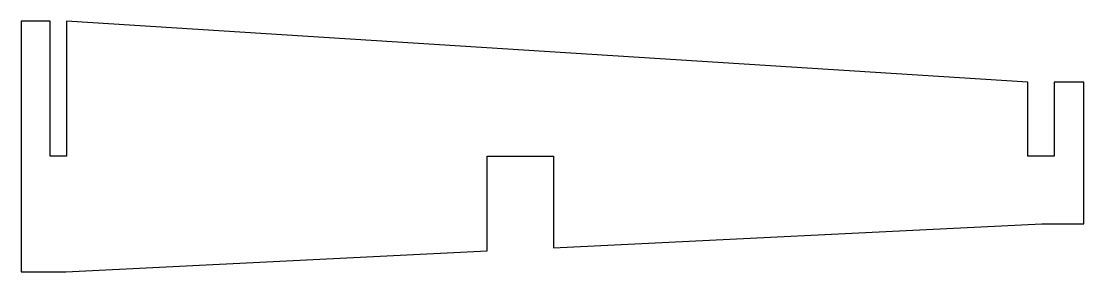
# Model space of a CAD drawing. Header units: millimetres. Extents: x 0 to 358, y 0 to 84.
import ezdxf

# ---------------------------------------------------------------- set-up
doc = ezdxf.new("R2010")
doc.units = ezdxf.units.MM

msp = doc.modelspace()

# ---------------------------------------------------------------- linework, layer by layer
msp.add_lwpolyline([(157, 6.99), (157, 38.89), (179.36, 38.89), (179.36, 8.09), (343.94, 16.19), (358.03, 16.19), (358.03, 63.89), (348.03, 63.89), (348.03, 38.89), (339.14, 38.89), (339.14, 63.89), (15.25, 84.39), (15.25, 38.89), (9.75, 38.89), (9.75, 84.39), (0, 84.39), (0, 0), (15, 0)], close=True)

doc.saveas('drawing.dxf')
